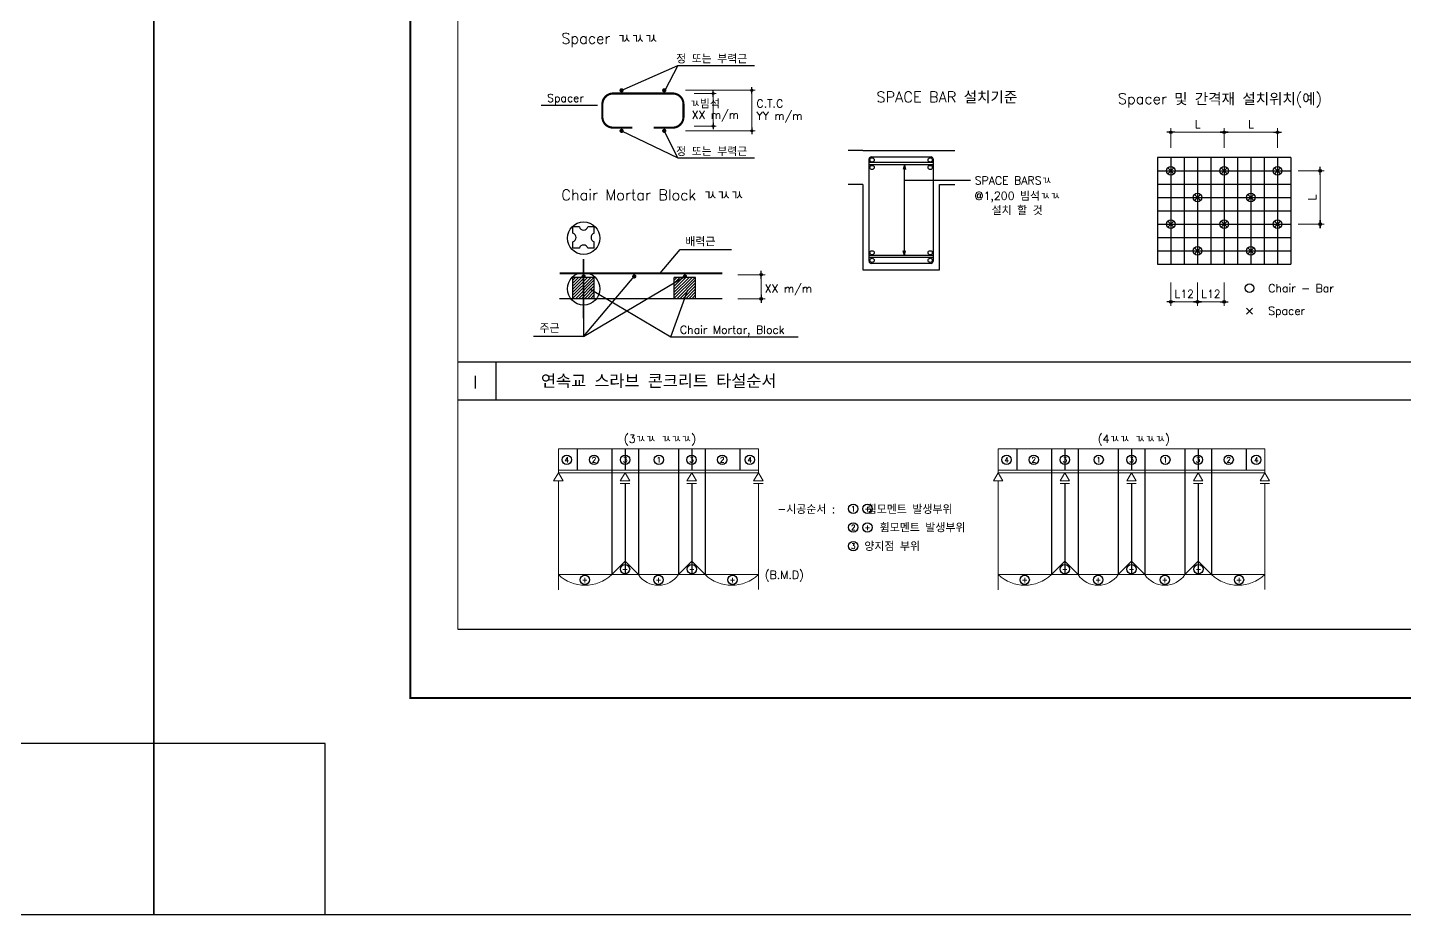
# Model space of a CAD drawing. Header units: millimetres. Extents: x 2237537 to 2823092, y 532110 to 734861.
# Drawn here: x 2724938 to 2773567, y 532110 to 563452 of the extents above; entities that cross this region are included whole.
import ezdxf
from ezdxf.enums import TextEntityAlignment as Align
from ezdxf.lldxf.tags import DXFTag

# ---------------------------------------------------------------- set-up
doc = ezdxf.new("R2010")
doc.units = ezdxf.units.MM
doc.header["$LTSCALE"] = 300
doc.header["$MEASUREMENT"] = 0
doc.layers.get('0').update_dxf_attribs({"lineweight": 0})
for name, color, linetype in [('1', 1, 'DASHED'), ('9', 9, 'Continuous'), ('CEN', 1, 'CEN'), ('DIM', 7, 'Continuous'), ('F', 11, 'Continuous'), ('FORM', 4, 'Continuous'), ('H', 1, 'Continuous'), ('T', 3, 'Continuous'), ('T1', 2, 'Continuous'), ('W', 7, 'Continuous')]:
    doc.layers.add(name, color=color, linetype=linetype)
doc.styles.add('HS', font='romans__.ttf', dxfattribs={"width": 1.1, "bigfont": 'ghs'})
tags = doc.linetypes.add('CEN', pattern=[62, 60, -1, 0, -1]).pattern_tags.tags
tags[10:11] = [DXFTag(74, 4), DXFTag(75, 0), DXFTag(340, '0'), DXFTag(46, 1.0), DXFTag(50, 0.0), DXFTag(44, 0.0), DXFTag(45, 0.0)]
tags[8:9] = [DXFTag(74, 4), DXFTag(75, 0), DXFTag(340, '0'), DXFTag(46, 1.0), DXFTag(50, 0.0), DXFTag(44, 0.0), DXFTag(45, 0.0)]
tags[6:7] = [DXFTag(74, 4), DXFTag(75, 0), DXFTag(340, '0'), DXFTag(46, 1.0), DXFTag(50, 0.0), DXFTag(44, 0.0), DXFTag(45, 0.0)]
tags[4:5] = [DXFTag(74, 4), DXFTag(75, 0), DXFTag(340, '0'), DXFTag(46, 1.0), DXFTag(50, 0.0), DXFTag(44, 0.0), DXFTag(45, 0.0)]
tags = doc.linetypes.add('DASHED', pattern=[3, 2, -1]).pattern_tags.tags
tags[6:7] = [DXFTag(74, 4), DXFTag(75, 0), DXFTag(340, '0'), DXFTag(46, 1.0), DXFTag(50, 0.0), DXFTag(44, 0.0), DXFTag(45, 0.0)]
tags[4:5] = [DXFTag(74, 4), DXFTag(75, 0), DXFTag(340, '0'), DXFTag(46, 1.0), DXFTag(50, 0.0), DXFTag(44, 0.0), DXFTag(45, 0.0)]

# ---------------------------------------------------------------- blocks, each defined once
blk = doc.blocks.new('*X99')
at = {"color": 0}
for p, q in [((191.35, 191.35), (201.07, 201.07)), ((191.35, 192.77), (199.66, 201.07)), ((191.35, 194.18), (198.25, 201.07)), ((191.35, 195.59), (196.83, 201.07)), ((191.35, 197.01), (195.42, 201.07)), ((191.35, 198.42), (194, 201.07)), ((191.35, 199.84), (192.59, 201.07)), ((192.49, 191.07), (201.35, 199.94)), ((193.9, 191.07), (201.35, 198.52)), ((195.32, 191.07), (201.35, 197.11)), ((196.73, 191.07), (201.35, 195.69)), ((198.14, 191.07), (201.35, 194.28)), ((199.56, 191.07), (201.35, 192.87)), ((200.97, 191.07), (201.35, 191.45))]:
    blk.add_line(p, q, dxfattribs=at)
blk = doc.blocks.new('DOT1')
at = {"layer": 'DIM', "linetype": 'Continuous'}
blk.add_line((-1.5, 0), (1.5, 0), dxfattribs=at)
at = {"layer": 'DIM'}
blk.add_circle((0, 0), 0.5, dxfattribs=at)
blk = doc.blocks.new('FORM')
at = {"layer": 'FORM', "flags": 128}
blk.add_lwpolyline([(162564, 26543), (159542, 26543), (159542, 23521), (162564, 23521), (162564, 58478), (159542, 58478), (159542, 55456), (162564, 55456), (162564, 58478), (115719, 58478), (115719, 55456), (118742, 55456), (118742, 58478), (115719, 58478), (115719, 23521), (118742, 23521), (118742, 26543), (115719, 26543), (115719, 23521), (162564, 23521)], dxfattribs=at)
at = {"layer": 'FORM', "const_width": 37.8}
blk.add_lwpolyline([(120245, 27347), (120245, 54452), (159038, 54452), (159038, 27347)], close=True, dxfattribs=at)

msp = doc.modelspace()

# ---------------------------------------------------------------- linework, layer by layer
for p, q in [((2740136.6, 588710.5, 1086.7), (2740136.6, 542189, 1086.7)), ((2750748.7, 548567.6, 1086.7), (2743684.9, 548567.6, 1086.7)), ((2743684.9, 547719.9, 1086.7), (2743684.9, 548567.6, 1086.7)), ((2750748.7, 547719.9, 1086.7), (2750748.7, 548567.6, 1086.7)), ((2768635.5, 548567.6, 1086.7), (2759217, 548567.6, 1086.7)), ((2759217, 547719.9, 1086.7), (2759217, 548567.6, 1086.7)), ((2768635.5, 547719.9, 1086.7), (2768635.5, 548567.6, 1086.7)), ((2750748.7, 547814.1, 1086.7), (2743684.9, 547814.1, 1086.7)), ((2750748.7, 547719.9, 1086.7), (2743684.9, 547719.9, 1086.7)), ((2746039.5, 547719.9, 1086.7), (2745873.2, 547432, 1086.7)), ((2746205.7, 547432, 1086.7), (2746039.5, 547719.9, 1086.7)), ((2750748.7, 547719.9, 1086.7), (2750582.5, 547432, 1086.7)), ((2750915, 547432, 1086.7), (2750748.7, 547719.9, 1086.7)), ((2768635.5, 547814.1, 1086.7), (2759217, 547814.1, 1086.7)), ((2768635.5, 547719.9, 1086.7), (2759217, 547719.9, 1086.7)), ((2761571.6, 547719.9, 1086.7), (2761405.4, 547432, 1086.7)), ((2761737.9, 547432, 1086.7), (2761571.6, 547719.9, 1086.7)), ((2763926.3, 547719.9, 1086.7), (2763760, 547432, 1086.7)), ((2764092.5, 547432, 1086.7), (2763926.3, 547719.9, 1086.7)), ((2768635.5, 547719.9, 1086.7), (2768469.3, 547432, 1086.7)), ((2768801.8, 547432, 1086.7), (2768635.5, 547719.9, 1086.7)), ((2743684.9, 547432, 1086.7), (2743684.9, 543577.5, 1086.7)), ((2745873.2, 547432, 1086.7), (2746205.7, 547432, 1086.7)), ((2745873.2, 547337.8, 1086.7), (2746205.7, 547337.8, 1086.7)), ((2748227.8, 547337.8, 1086.7), (2748560.4, 547337.8, 1086.7)), ((2750582.5, 547432, 1086.7), (2750915, 547432, 1086.7)), ((2750582.5, 547337.8, 1086.7), (2750915, 547337.8, 1086.7)), ((2750748.7, 543589.6, 1086.7), (2750748.7, 547337.8, 1086.7)), ((2759217, 547432, 1086.7), (2759217, 543577.5, 1086.7)), ((2761405.4, 547432, 1086.7), (2761737.9, 547432, 1086.7)), ((2761405.4, 547337.8, 1086.7), (2761737.9, 547337.8, 1086.7)), ((2763760, 547432, 1086.7), (2764092.5, 547432, 1086.7)), ((2763760, 547337.8, 1086.7), (2764092.5, 547337.8, 1086.7)), ((2766114.6, 547337.8, 1086.7), (2766447.1, 547337.8, 1086.7)), ((2768469.3, 547432, 1086.7), (2768801.8, 547432, 1086.7)), ((2768469.3, 547337.8, 1086.7), (2768801.8, 547337.8, 1086.7)), ((2768635.5, 543589.6, 1086.7), (2768635.5, 547337.8, 1086.7)), ((2745568.6, 544118.4, 1086.7), (2746039.5, 544589.3, 1086.7)), ((2746039.5, 544589.3, 1086.7), (2746510.4, 544118.4, 1086.7)), ((2747923.2, 544118.4, 1086.7), (2748394.1, 544589.3, 1086.7)), ((2748394.1, 544589.3, 1086.7), (2748865, 544118.4, 1086.7)), ((2761100.7, 544118.4, 1086.7), (2761571.6, 544589.3, 1086.7)), ((2761571.6, 544589.3, 1086.7), (2762042.6, 544118.4, 1086.7)), ((2763455.3, 544118.4, 1086.7), (2763926.3, 544589.3, 1086.7)), ((2763926.3, 544589.3, 1086.7), (2764397.2, 544118.4, 1086.7)), ((2765810, 544118.4, 1086.7), (2766280.9, 544589.3, 1086.7)), ((2766280.9, 544589.3, 1086.7), (2766751.8, 544118.4, 1086.7)), ((2743684.9, 544118.4, 1086.7), (2750748.7, 544118.4, 1086.7)), ((2759217, 544118.4, 1086.7), (2768635.5, 544118.4, 1086.7))]:
    msp.add_line(p, q)
at = {"color": 1, "linetype": 'ByBlock'}
for p, q in [((2748178.6, 561233.2, 1086.7), (2750632.2, 561233.2, 1086.7)), ((2748480, 561120.2, 1086.7), (2749262.9, 561120.2, 1086.7)), ((2749149.9, 561044.8, 1086.7), (2749149.9, 560044.7, 1086.7)), ((2750519.2, 561157.8, 1086.7), (2750519.2, 559877, 1086.7)), ((2748178.6, 559801.6, 1086.7), (2750632.2, 559801.6, 1086.7)), ((2748480, 559969.4, 1086.7), (2749262.9, 559969.4, 1086.7)), ((2765318.4, 559200.6, 1086.7), (2765318.4, 559891, 1086.7)), ((2765412.6, 559749.8, 1086.7), (2767107.9, 559749.8, 1086.7)), ((2767202.1, 559200.6, 1086.7), (2767202.1, 559891, 1086.7)), ((2767202.1, 559200.6, 1086.7), (2767202.1, 559891, 1086.7)), ((2767296.3, 559749.8, 1086.7), (2768991.6, 559749.8, 1086.7)), ((2769085.8, 559200.6, 1086.7), (2769085.8, 559891, 1086.7)), ((2769808.8, 558386.1, 1086.7), (2770728.4, 558386.1, 1086.7)), ((2770587.1, 556596.6, 1086.7), (2770587.1, 558291.9, 1086.7)), ((2769808.8, 556502.4, 1086.7), (2770728.4, 556502.4, 1086.7)), ((2769808.8, 556502.4, 1086.7), (2770728.4, 556502.4, 1086.7)), ((2750026.5, 554718.3, 1086.7), (2750992.8, 554718.3, 1086.7)), ((2750851.5, 554624.2, 1086.7), (2750851.5, 553959.3, 1086.7)), ((2765318.4, 554441.6, 1086.7), (2765318.4, 553613.7, 1086.7)), ((2766260.3, 554441.6, 1086.7), (2766260.3, 553613.7, 1086.7)), ((2766260.3, 554441.6, 1086.7), (2766260.3, 553613.7, 1086.7)), ((2767202.1, 554441.6, 1086.7), (2767202.1, 553613.7, 1086.7)), ((2750026.5, 553865.1, 1086.7), (2750992.8, 553865.1, 1086.7)), ((2765412.6, 553755, 1086.7), (2766166.1, 553755, 1086.7)), ((2766354.5, 553755, 1086.7), (2767107.9, 553755, 1086.7))]:
    msp.add_line(p, q, dxfattribs=at)
at = {"elevation": 1086.7}
for points in [[(2743851.1, 547432), (2743684.9, 547719.9), (2743518.6, 547432)], [(2748560.4, 547432), (2748394.1, 547719.9), (2748227.8, 547432)], [(2759383.3, 547432), (2759217, 547719.9), (2759050.8, 547432)], [(2766447.1, 547432), (2766280.9, 547719.9), (2766114.6, 547432)]]:
    msp.add_lwpolyline(points, close=True, dxfattribs=at)
for centre, radius, start, end in [((2744626.7, 545107.4, 1086.7), 1365.7, 226.39718, 313.60282), ((2747216.8, 544592.3, 1086.7), 850.6, 213.85503, 326.14497), ((2749806.9, 545107.4, 1086.7), 1365.7, 226.39718, 313.60282), ((2760158.9, 545107.4, 1086.7), 1365.7, 226.39718, 313.60282), ((2762749, 544592.3, 1086.7), 850.6, 213.85503, 326.14497), ((2765103.6, 544592.3, 1086.7), 850.6, 213.85503, 326.14497), ((2767693.7, 545107.4, 1086.7), 1365.7, 226.39718, 313.60282)]:
    msp.add_arc(centre, radius, start, end)
at = {"layer": '1', "color": 7}
for p, q in [((2740136.6, 551640.9, 1086.7), (2774396.4, 551640.9, 1086.7)), ((2740136.6, 550298.8, 1086.7), (2774396.4, 550298.8, 1086.7)), ((2740136.6, 542189, 1086.7), (2806223.2, 542189, 1086.7))]:
    msp.add_line(p, q, dxfattribs=at)
at = {"layer": '1', "color": 7, "elevation": 1086.7}
msp.add_lwpolyline([(2741478.8, 551640.9), (2741478.8, 550298.8)], dxfattribs=at)
at = {"layer": '9'}
for p, q in [((2754660.6, 555190.5, 1086.7), (2754660.6, 558807.3, 1086.7)), ((2754735.9, 558882.6, 1086.7), (2756845.7, 558882.6, 1086.7)), ((2756921, 558807.3, 1086.7), (2756921, 555190.5, 1086.7)), ((2756845.7, 555115.2, 1086.7), (2754735.9, 555115.2, 1086.7))]:
    msp.add_line(p, q, dxfattribs=at)
for centre in [(2754765.3, 558773.8, 1086.7), (2756816.3, 558773.8, 1086.7), (2754765.3, 558506.7, 1086.7), (2756816.3, 558506.7, 1086.7), (2754765.3, 555491.1, 1086.7), (2756816.3, 555491.1, 1086.7), (2754765.3, 555224, 1086.7), (2756816.3, 555224, 1086.7)]:
    msp.add_circle(centre, 75.3, dxfattribs=at)
for centre, start, end in [((2754735.9, 558807.3, 1086.7), 90, 180), ((2756845.7, 558807.3, 1086.7), 0, 90), ((2754735.9, 555190.5, 1086.7), 180, 270), ((2756845.7, 555190.5, 1086.7), 270, 0)]:
    msp.add_arc(centre, 75.3, start, end, dxfattribs=at)
at = {"layer": 'CEN'}
for centre in [(2744578.2, 556008.1, 1086.7), (2744578.2, 554219.7, 1086.7)]:
    msp.add_circle(centre, 573.6, dxfattribs=at)
at = {"layer": 'DIM', "color": 1}
for p, q in [((2745903.7, 561230.4, 1086.7), (2747904.5, 562115.4, 1086.7)), ((2747904.5, 562115.4, 1086.7), (2747446, 561230.4, 1086.7)), ((2747904.5, 562115.4, 1086.7), (2750610.6, 562115.4, 1086.7)), ((2745909.7, 559805.7, 1086.7), (2747904.5, 558842.9, 1086.7)), ((2747904.5, 558842.9, 1086.7), (2747425.2, 559801.6, 1086.7)), ((2747904.5, 558842.9, 1086.7), (2750610.6, 558842.9, 1086.7))]:
    msp.add_line(p, q, dxfattribs=at)
at = {"layer": 'DIM'}
for p, q in [((2755905.9, 558602, 1086.7), (2755862.2, 558432.8, 1086.7)), ((2755905.9, 558602, 1086.7), (2755862.2, 558432.8, 1086.7)), ((2755905.9, 558602, 1086.7), (2755949.7, 558432.8, 1086.7)), ((2755905.9, 558602, 1086.7), (2755949.7, 558432.8, 1086.7)), ((2755905.9, 555395.8, 1086.7), (2755905.9, 558602, 1086.7)), ((2755905.9, 558058.7, 1086.7), (2758241.6, 558058.7, 1086.7)), ((2755905.9, 555395.8, 1086.7), (2755862.2, 555565, 1086.7)), ((2755905.9, 555395.8, 1086.7), (2755862.2, 555565, 1086.7)), ((2755905.9, 555395.8, 1086.7), (2755949.7, 555565, 1086.7)), ((2755905.9, 555395.8, 1086.7), (2755949.7, 555565, 1086.7))]:
    msp.add_line(p, q, dxfattribs=at)
at = {"layer": 'F', "color": 1}
for p, q in [((2754434.5, 559108.6, 1086.7), (2753919.7, 559108.6, 1086.7)), ((2754434.5, 559108.6, 1086.7), (2757689, 559108.6, 1086.7)), ((2769556.8, 558857.1, 1086.7), (2764847.5, 558857.1, 1086.7)), ((2764847.5, 558857.1, 1086.7), (2764847.5, 555089.7, 1086.7)), ((2765318.4, 558857.1, 1086.7), (2765318.4, 555089.7, 1086.7)), ((2765789.4, 558857.1, 1086.7), (2765789.4, 555089.7, 1086.7)), ((2766260.3, 558857.1, 1086.7), (2766260.3, 555089.7, 1086.7)), ((2766731.2, 558857.1, 1086.7), (2766731.2, 555089.7, 1086.7)), ((2767202.1, 558857.1, 1086.7), (2767202.1, 555089.7, 1086.7)), ((2767673.1, 558857.1, 1086.7), (2767673.1, 555089.7, 1086.7)), ((2768144, 558857.1, 1086.7), (2768144, 555089.7, 1086.7)), ((2768614.9, 558857.1, 1086.7), (2768614.9, 555089.7, 1086.7)), ((2769085.8, 558857.1, 1086.7), (2769085.8, 555089.7, 1086.7)), ((2769556.8, 558857.1, 1086.7), (2769556.8, 555089.7, 1086.7)), ((2764847.5, 558386.1, 1086.7), (2769556.8, 558386.1, 1086.7)), ((2754434.5, 557903.1, 1086.7), (2753919.7, 557903.1, 1086.7)), ((2754434.5, 557903.1, 1086.7), (2754434.5, 554889.2, 1086.7)), ((2757147.1, 554889.2, 1086.7), (2757147.1, 557903.1, 1086.7)), ((2757147.1, 557903.1, 1086.7), (2757689, 557903.1, 1086.7)), ((2764847.5, 557915.2, 1086.7), (2769556.8, 557915.2, 1086.7)), ((2764847.5, 557444.3, 1086.7), (2769556.8, 557444.3, 1086.7)), ((2764847.5, 556973.4, 1086.7), (2769556.8, 556973.4, 1086.7)), ((2764847.5, 556502.4, 1086.7), (2769556.8, 556502.4, 1086.7)), ((2764847.5, 556031.5, 1086.7), (2769556.8, 556031.5, 1086.7)), ((2747280.1, 554769.3, 1086.7), (2747983.2, 555613.7, 1086.7)), ((2747983.2, 555613.7, 1086.7), (2749797.2, 555613.7, 1086.7)), ((2764847.5, 555560.6, 1086.7), (2769556.8, 555560.6, 1086.7)), ((2754434.5, 554889.2, 1086.7), (2757147.1, 554889.2, 1086.7)), ((2764847.5, 555089.7, 1086.7), (2769556.8, 555089.7, 1086.7)), ((2744575.4, 554765.7, 1086.7), (2744575.4, 552528.6, 1086.7)), ((2744575.4, 552528.6, 1086.7), (2746365.5, 554656.5, 1086.7)), ((2744575.4, 552528.6, 1086.7), (2748155, 554656.5, 1086.7)), ((2744792, 554222.6, 1086.7), (2747655, 552527.5, 1086.7)), ((2747655, 552527.5, 1086.7), (2748252.8, 554185.7, 1086.7)), ((2744575.4, 552528.6, 1086.7), (2742811.2, 552528.6, 1086.7)), ((2747655, 552527.5, 1086.7), (2752160, 552527.5, 1086.7))]:
    msp.add_line(p, q, dxfattribs=at)
at = {"layer": 'F'}
msp.add_line((2744576.6, 553187.5, 1086.7), (2744576.6, 555267.2, 1086.7), dxfattribs=at)
at = {"layer": 'H', "color": 1}
for p, q in [((2756921, 558677.3, 1086.7), (2754660.6, 558677.3, 1086.7)), ((2756921, 558602, 1086.7), (2754660.6, 558602, 1086.7)), ((2756921, 555395.8, 1086.7), (2754660.6, 555395.8, 1086.7)), ((2756921, 555320.5, 1086.7), (2754660.6, 555320.5, 1086.7)), ((2744344.1, 548567.6, 1086.7), (2744344.1, 547814.1, 1086.7)), ((2745568.6, 548567.6, 1086.7), (2745568.6, 544118.4, 1086.7)), ((2746039.5, 548567.6, 1086.7), (2746039.5, 547814.1, 1086.7)), ((2746510.4, 548567.6, 1086.7), (2746510.4, 544118.4, 1086.7)), ((2747923.2, 548567.6, 1086.7), (2747923.2, 544118.4, 1086.7)), ((2748394.1, 548567.6, 1086.7), (2748394.1, 547814.1, 1086.7)), ((2748865, 548567.6, 1086.7), (2748865, 544118.4, 1086.7)), ((2750089.4, 548567.6, 1086.7), (2750089.4, 547814.1, 1086.7)), ((2759876.3, 548567.6, 1086.7), (2759876.3, 547814.1, 1086.7)), ((2761100.7, 548567.6, 1086.7), (2761100.7, 544118.4, 1086.7)), ((2761571.6, 548567.6, 1086.7), (2761571.6, 547814.1, 1086.7)), ((2762042.6, 548567.6, 1086.7), (2762042.6, 544118.4, 1086.7)), ((2763455.3, 548567.6, 1086.7), (2763455.3, 544118.4, 1086.7)), ((2763926.3, 548567.6, 1086.7), (2763926.3, 547814.1, 1086.7)), ((2764397.2, 548567.6, 1086.7), (2764397.2, 544118.4, 1086.7)), ((2765810, 548567.6, 1086.7), (2765810, 544118.4, 1086.7)), ((2766280.9, 548567.6, 1086.7), (2766280.9, 547814.1, 1086.7)), ((2766751.8, 548567.6, 1086.7), (2766751.8, 544118.4, 1086.7)), ((2767976.2, 548567.6, 1086.7), (2767976.2, 547814.1, 1086.7)), ((2746039.5, 547337.8, 1086.7), (2746039.5, 544118.4, 1086.7)), ((2748394.1, 547337.8, 1086.7), (2748394.1, 544118.4, 1086.7)), ((2761571.6, 547337.8, 1086.7), (2761571.6, 544118.4, 1086.7)), ((2763926.3, 547337.8, 1086.7), (2763926.3, 544118.4, 1086.7)), ((2766280.9, 547337.8, 1086.7), (2766280.9, 544118.4, 1086.7))]:
    msp.add_line(p, q, dxfattribs=at)
at = {"layer": 'T'}
for p, q in [((2765211.9, 558279.6, 1086.7), (2765425, 558492.7, 1086.7)), ((2765211.9, 558492.7, 1086.7), (2765425, 558279.6, 1086.7)), ((2767095.6, 558279.6, 1086.7), (2767308.7, 558492.7, 1086.7)), ((2767095.6, 558492.7, 1086.7), (2767308.7, 558279.6, 1086.7)), ((2768979.3, 558279.6, 1086.7), (2769192.4, 558492.7, 1086.7)), ((2768979.3, 558492.7, 1086.7), (2769192.4, 558279.6, 1086.7)), ((2766153.7, 557337.7, 1086.7), (2766366.8, 557550.8, 1086.7)), ((2766153.7, 557550.8, 1086.7), (2766366.8, 557337.7, 1086.7)), ((2768037.4, 557337.7, 1086.7), (2768250.5, 557550.8, 1086.7)), ((2768037.4, 557550.8, 1086.7), (2768250.5, 557337.7, 1086.7)), ((2765211.9, 556395.9, 1086.7), (2765425, 556609, 1086.7)), ((2765211.9, 556609, 1086.7), (2765425, 556395.9, 1086.7)), ((2767095.6, 556609, 1086.7), (2767308.7, 556395.9, 1086.7)), ((2767095.6, 556395.9, 1086.7), (2767308.7, 556609, 1086.7)), ((2768979.3, 556609, 1086.7), (2769192.4, 556395.9, 1086.7)), ((2768979.3, 556395.9, 1086.7), (2769192.4, 556609, 1086.7)), ((2766153.7, 555667.1, 1086.7), (2766366.8, 555454, 1086.7)), ((2766153.7, 555454, 1086.7), (2766366.8, 555667.1, 1086.7)), ((2768037.4, 555667.1, 1086.7), (2768250.5, 555454, 1086.7)), ((2768037.4, 555454, 1086.7), (2768250.5, 555667.1, 1086.7)), ((2767984.3, 553321.3, 1086.7), (2768197.4, 553534.5, 1086.7)), ((2767984.3, 553534.5, 1086.7), (2768197.4, 553321.3, 1086.7))]:
    msp.add_line(p, q, dxfattribs=at)
for centre, radius in [((2765318.4, 558386.1, 1086.7), 150.7), ((2767202.1, 558386.1, 1086.7), 150.7), ((2769085.8, 558386.1, 1086.7), 150.7), ((2766260.3, 557444.3, 1086.7), 150.7), ((2768144, 557444.3, 1086.7), 150.7), ((2765318.4, 556502.4, 1086.7), 150.7), ((2767202.1, 556502.4, 1086.7), 150.7), ((2769085.8, 556502.4, 1086.7), 150.7), ((2766260.3, 555560.6, 1086.7), 150.7), ((2768144, 555560.6, 1086.7), 150.7), ((2768090.9, 554242.5, 1086.7), 150.7), ((2743983.5, 548177.3, 1086.7), 164.8), ((2744944, 548177.3, 1086.7), 164.8), ((2746041.8, 548177.3, 1086.7), 164.8), ((2747235.5, 548177.3, 1086.7), 164.8), ((2748388.2, 548177.3, 1086.7), 164.8), ((2749472.2, 548177.3, 1086.7), 164.8), ((2750446.4, 548177.3, 1086.7), 164.8), ((2759515.7, 548177.3, 1086.7), 164.8), ((2760476.2, 548177.3, 1086.7), 164.8), ((2761573.9, 548177.3, 1086.7), 164.8), ((2762767.7, 548177.3, 1086.7), 164.8), ((2763928.5, 548177.3, 1086.7), 164.8), ((2765122.3, 548177.3, 1086.7), 164.8), ((2766275, 548177.3, 1086.7), 164.8), ((2767359, 548177.3, 1086.7), 164.8), ((2768333.2, 548177.3, 1086.7), 164.8), ((2754101.1, 546445.6, 1086.7), 164.8), ((2754600.8, 546445.6, 1086.7), 164.8), ((2754101.1, 545786.3, 1086.7), 164.8), ((2754600.8, 545786.3, 1086.7), 164.8), ((2754101.1, 545127, 1086.7), 164.8), ((2746039.2, 544312, 1086.7), 164.8), ((2748402.6, 544312, 1086.7), 164.8), ((2761571.3, 544312, 1086.7), 164.8), ((2763925.9, 544312, 1086.7), 164.8), ((2766289.4, 544312, 1086.7), 164.8), ((2744622.1, 543935.6, 1086.7), 164.8), ((2747218.4, 543935.6, 1086.7), 164.8), ((2749837.6, 543935.6, 1086.7), 164.8), ((2760154.2, 543935.6, 1086.7), 164.8), ((2762750.6, 543935.6, 1086.7), 164.8), ((2765105.2, 543935.6, 1086.7), 164.8), ((2767724.4, 543935.6, 1086.7), 164.8)]:
    msp.add_circle(centre, radius, dxfattribs=at)
at = {"layer": 'W', "color": 1}
msp.add_line((2745062, 560700.4, 1086.7), (2743076.1, 560700.4, 1086.7), dxfattribs=at)
at = {"layer": 'W'}
for p, q in [((2744426.2, 556407, 1086.7), (2744200.2, 556407, 1086.7)), ((2744200.2, 556181, 1086.7), (2744200.2, 556407, 1086.7)), ((2744953.7, 556407, 1086.7), (2744727.6, 556407, 1086.7)), ((2744953.7, 556181, 1086.7), (2744953.7, 556407, 1086.7)), ((2744200.2, 555653.5, 1086.7), (2744200.2, 555879.6, 1086.7)), ((2744953.7, 555653.5, 1086.7), (2744953.7, 555879.6, 1086.7)), ((2744426.2, 555653.5, 1086.7), (2744200.2, 555653.5, 1086.7)), ((2744953.7, 555653.5, 1086.7), (2744727.6, 555653.5, 1086.7)), ((2744576.6, 555267.2, 1086.7), (2744576.6, 553356.2, 1086.7)), ((2744200.2, 553865.1, 1086.7), (2744200.2, 554618.6, 1086.7)), ((2744953.7, 554618.6, 1086.7), (2744200.2, 554618.6, 1086.7)), ((2744953.7, 553865.1, 1086.7), (2744953.7, 554618.6, 1086.7)), ((2747779.2, 553865.1, 1086.7), (2747779.2, 554618.6, 1086.7)), ((2748532.7, 554618.6, 1086.7), (2747779.2, 554618.6, 1086.7)), ((2748532.7, 553865.1, 1086.7), (2748532.7, 554618.6, 1086.7)), ((2744953.7, 553865.1, 1086.7), (2744200.2, 553865.1, 1086.7)), ((2748532.7, 553865.1, 1086.7), (2747779.2, 553865.1, 1086.7))]:
    msp.add_line(p, q, dxfattribs=at)
at = {"layer": 'W', "const_width": 75.3, "elevation": 1086.7}
for points in [[(2745880.5, 561233.2, 1), (2745955.9, 561233.2, 1)], [(2747387.5, 561233.2, 1), (2747462.8, 561233.2, 1)], [(2745880.5, 559801.6, -1), (2745955.9, 559801.6, -1)], [(2747387.5, 559801.6, -1), (2747462.8, 559801.6, -1)], [(2744538.3, 554656.5, 1), (2744613.7, 554656.5, 1)], [(2746327.8, 554656.5, 1), (2746403.2, 554656.5, 1)], [(2748117.3, 554656.5, 1), (2748192.7, 554656.5, 1)]]:
    msp.add_lwpolyline(points, format="xyb", close=True, dxfattribs=at)
for points in [[(2745616.8, 561120.2, 0.4142136), (2745240.1, 560743.4, 0.4142136)], [(2748103.3, 560743.4, 0.4142136), (2747726.5, 561120.2, 0.4142136)], [(2745240.1, 560291.3, 0.4142136), (2745616.8, 559914.6, 0.4142136)], [(2747726.5, 559914.6, 0.4142136), (2748103.3, 560291.3, 0.4142136)]]:
    msp.add_lwpolyline(points, format="xyb", dxfattribs=at)
for points in [[(2745240.1, 560743.4), (2745240.1, 560291.3)], [(2747726.5, 561120.2), (2745616.8, 561120.2)], [(2748103.3, 560291.3), (2748103.3, 560743.4)], [(2745616.8, 559914.6), (2746294.9, 559914.6)], [(2747048.4, 559914.6), (2747726.5, 559914.6)], [(2749477.1, 554769.3), (2743725.5, 554769.3)]]:
    msp.add_lwpolyline(points, dxfattribs=at)
at = {"layer": 'W', "elevation": 1086.7}
msp.add_lwpolyline([(2749467.6, 553865.1), (2743725.5, 553865.1)], dxfattribs=at)
at = {"layer": 'W'}
for centre, start, end in [((2744576.9, 556451, 1086.7), 196.2602, 343.7398), ((2744156.2, 556030.3, 1086.7), 286.2602, 73.7398), ((2744997.6, 556030.3, 1086.7), 106.2602, 253.7398), ((2744576.9, 555609.6, 1086.7), 16.2602, 163.7398)]:
    msp.add_arc(centre, 157, start, end, dxfattribs=at)

# ---------------------------------------------------------------- block references
at = {"xscale": 2, "yscale": 2, "zscale": 2}
for p in [(2404275.7, 485067.7), (2497964.6, 485067.7)]:
    msp.add_blockref('FORM', p, dxfattribs=at)
at = {"color": 4, "linetype": 'ByBlock'}
for p, xscale, yscale, zscale, rotation in [((2749149.9, 561120.2, 1086.7), 75.34799999999814, 75.34799999999814, 75.34799999999996, 90), ((2750519.2, 561233.2, 1086.7), 75.34799999999814, 75.34799999999814, 75.34799999999996, 90), ((2749149.9, 559969.4, 1086.7), 75.34799999999814, 75.34799999999814, 75.34799999999996, 270), ((2750519.2, 559801.6, 1086.7), 75.34799999999814, 75.34799999999814, 75.34799999999996, 270), ((2765318.4, 559749.8, 1086.7), 94.18500000005588, 94.18500000005588, 94.18499999999995, 180), ((2767202.1, 559749.8, 1086.7), 94.18500000005588, 94.18500000005588, 94.18499999999995, 180), ((2770587.1, 558386.1, 1086.7), 94.18500000005588, 94.18500000005588, 94.18499999999995, 90), ((2750851.5, 554718.3, 1086.7), 94.18500000005588, 94.18500000005588, 94.18499999999995, 90), ((2750851.5, 553865.1, 1086.7), 94.18500000005588, 94.18500000005588, 94.18499999999995, 270), ((2765318.4, 553755, 1086.7), 94.18500000005588, 94.18500000005588, 94.18499999999995, 180), ((2766260.3, 553755, 1086.7), 94.18500000005588, 94.18500000005588, 94.18499999999995, 180)]:
    msp.add_blockref('DOT1', p, dxfattribs=dict(at, xscale=xscale, yscale=yscale, zscale=zscale, rotation=rotation))
at = {"color": 4, "linetype": 'ByBlock', "xscale": 94.18500000005588, "yscale": 94.18500000005588, "zscale": 94.18499999999995}
for p in [(2767202.1, 559749.8, 1086.7), (2769085.8, 559749.8, 1086.7), (2766260.3, 553755, 1086.7), (2767202.1, 553755, 1086.7)]:
    msp.add_blockref('DOT1', p, dxfattribs=at)
at = {"color": 1, "linetype": 'ByBlock', "xscale": 94.18500000005588, "yscale": 94.18500000005588, "zscale": 94.18499999999995}
for rotation in [90, 270]:
    msp.add_blockref('DOT1', (2770587.1, 556502.4, 1086.7), dxfattribs=dict(at, rotation=rotation))
at = {"layer": 'W', "color": 1, "xscale": 75.3479999997653, "yscale": 75.34799999999814, "zscale": 75.34799999999996}
for p in [(2729782.2, 539468.1, 1086.7), (2733361.3, 539468.1, 1086.7)]:
    msp.add_blockref('*X99', p, dxfattribs=at)

# ---------------------------------------------------------------- texts
at = {"color": 3, "linetype": 'ByBlock', "style": 'HS'}
for s, height, p in [('L', 282.6, (2766260.3, 560032.3, 1086.7)), ('L', 282.6, (2768144, 560032.3, 1086.7)), ('L12', 282.56, (2765789.4, 554037.5, 1086.7)), ('L12', 282.56, (2766731.2, 554037.5, 1086.7))]:
    msp.add_text(s, height=height, dxfattribs=at).set_placement(p, align=Align.MIDDLE)
msp.add_text('L', height=282.6, rotation=90, dxfattribs=at).set_placement((2770304.6, 557444.3, 1086.7), align=Align.MIDDLE)
at = {"layer": '1', "color": 2, "style": 'HS'}
for s, height, p in [('SPACE BAR 설치기준', 376.74, (2754916.6, 560808.7, 1086.7)), ('Spacer 및 간격재 설치위치(예)', 376.74, (2763445.7, 560745.7, 1086.7)), ('연속교 스라브 콘크리트 타설순서', 423.832, (2743069.8, 550754.2, 1086.7))]:
    msp.add_text(s, height=height, dxfattribs=at).set_placement(p)
at = {"layer": '1', "color": 2, "style": 'HS', "width": 1.2}
msp.add_text('I', height=447.4, dxfattribs=at).set_placement((2740654.2, 550692.5, 1086.7))
at = {"layer": 'T', "style": 'HS'}
for s, height, p in [('정 또는 부력근', 282.56, (2747843.3, 562213.6, 1086.7)), ('Spacer', 282.56, (2743287.5, 560820.1, 1086.7)), ('ㄳ빔석', 282.56, (2748326.9, 560627.3, 1086.7)), ('C.T.C ', 282.56, (2750682.1, 560623.5, 1086.7)), (' XX m/m', 282.56, (2748199, 560225.7, 1086.7)), (' YY m/m', 282.56, (2750490.3, 560194.6, 1086.7)), ('정 또는 부력근', 282.56, (2747843.3, 558941, 1086.7)), ('SPACE BARSㄳ ', 282.555, (2758387.1, 557905, 1086.7)), (' @1,200 빔석ㄳㄳ', 282.555, (2758183.9, 557363.5, 1086.7)), ('설치 할 것', 282.56, (2758985.2, 556857.7, 1086.7)), ('배력근', 282.56, (2748167.8, 555752.6, 1086.7)), ('XX m/m', 282.56, (2750973.8, 554084.4, 1086.7)), ('Chair - Bar', 282.555, (2768756.5, 554096.8, 1086.7)), ('Spacer', 282.56, (2768756.5, 553299.3, 1086.7)), ('주근', 282.56, (2743019, 552691.7, 1086.7)), ('Chair Mortar, Block', 282.555, (2747979.4, 552632.1, 1086.7)), ('(3ㄳㄳ ㄳㄳㄳ)', 282.56, (2746000.8, 548777, 1086.7)), ('(4ㄳㄳ ㄳㄳㄳ)', 282.56, (2762736.5, 548777, 1086.7)), ('-시공순서 :     휨모멘트 발생부위', 282.555, (2751418, 546294.6, 1086.7)), ('휨모멘트 발생부위', 282.56, (2755031.7, 545647.6, 1086.7)), ('양지점 부위', 282.56, (2754491.7, 544986.7, 1086.7)), ('(B.M.D)', 282.56, (2750975.6, 543971.3, 1086.7))]:
    msp.add_text(s, height=height, dxfattribs=at).set_placement(p)
for s, p in [('4', (2743983.5, 548177.3, 1086.7)), ('2', (2744944, 548177.3, 1086.7)), ('3', (2746041.8, 548177.3, 1086.7)), ('1', (2747235.5, 548177.3, 1086.7)), ('3', (2748388.2, 548177.3, 1086.7)), ('2', (2749472.2, 548177.3, 1086.7)), ('4', (2750446.4, 548177.3, 1086.7)), ('4', (2759515.7, 548177.3, 1086.7)), ('2', (2760476.2, 548177.3, 1086.7)), ('3', (2761573.9, 548177.3, 1086.7)), ('1', (2762767.7, 548177.3, 1086.7)), ('3', (2763928.5, 548177.3, 1086.7)), ('1', (2765122.3, 548177.3, 1086.7)), ('3', (2766275, 548177.3, 1086.7)), ('2', (2767359, 548177.3, 1086.7)), ('4', (2768333.2, 548177.3, 1086.7)), ('1', (2754101.1, 546445.6, 1086.7)), ('+', (2754600.8, 546445.6, 1086.7)), ('2', (2754101.1, 545786.3, 1086.7)), ('+', (2754600.8, 545786.3, 1086.7)), ('3', (2754101.1, 545127, 1086.7)), ('-', (2746039.2, 544312, 1086.7)), ('-', (2748402.6, 544312, 1086.7)), ('-', (2761571.3, 544312, 1086.7)), ('-', (2763925.9, 544312, 1086.7)), ('-', (2766289.4, 544312, 1086.7)), ('+', (2744622.1, 543935.6, 1086.7)), ('+', (2747218.4, 543935.6, 1086.7)), ('+', (2749837.6, 543935.6, 1086.7)), ('+', (2760154.2, 543935.6, 1086.7)), ('+', (2762750.6, 543935.6, 1086.7)), ('+', (2765105.2, 543935.6, 1086.7)), ('+', (2767724.4, 543935.6, 1086.7))]:
    msp.add_text(s, height=188.4, dxfattribs=at).set_placement(p, align=Align.MIDDLE)
at = {"layer": 'T1', "style": 'HS'}
for s, p in [('Spacer ㄳㄳㄳ', (2743789.8, 562879.3, 1086.7)), ('Chair Mortar Block ㄳㄳㄳ', (2743789.8, 557348.9, 1086.7))]:
    msp.add_text(s, height=376.74, dxfattribs=at).set_placement(p)

doc.saveas('drawing.dxf')
